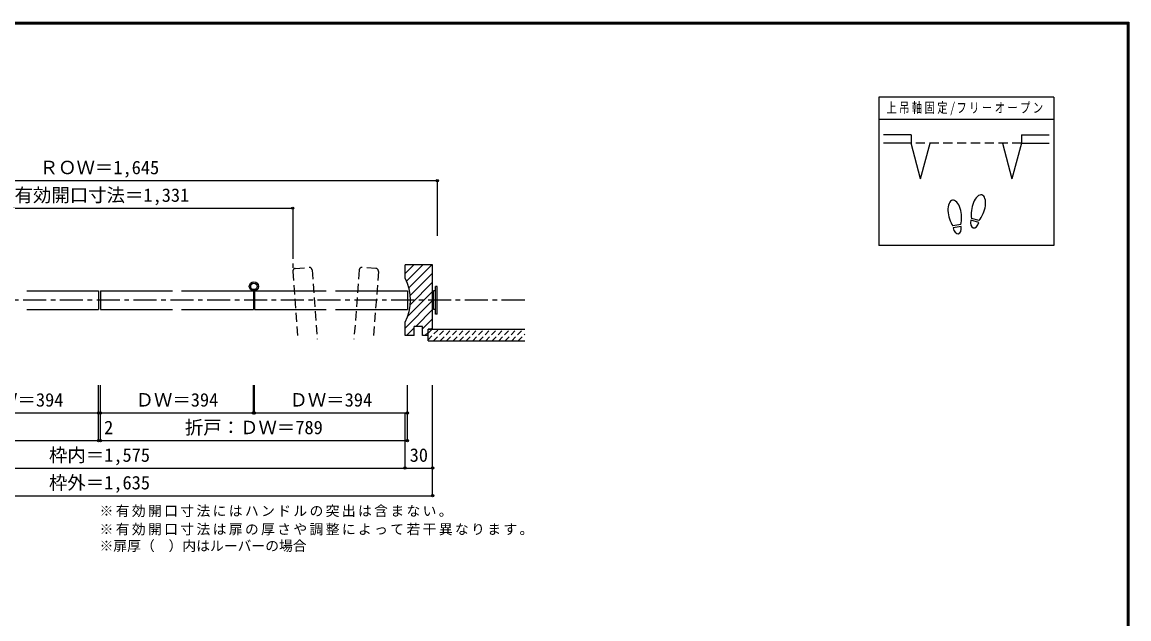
# Model space of a CAD drawing. Units: millimetres, scale not verified. Extents: x -973 to 977, y -701 to 696.
# Drawn here: x -226 to 977, y 47 to 696 of the extents above; entities that cross this region are included whole.
import ezdxf
from ezdxf.enums import TextEntityAlignment as Align

# ---------------------------------------------------------------- set-up
doc = ezdxf.new("R2010")
doc.units = ezdxf.units.MM
doc.header["$LTSCALE"] = 5
doc.header["$PDMODE"] = 32
doc.header["$PDSIZE"] = 2.5
for name, pattern in [('CHAIN1', [8, 5, -1, 1, -1]), ('DASHED1', [1.8, 1.2, -0.6]), ('DASHED2', [3, 2, -1])]:
    doc.linetypes.add(name, pattern=pattern)
for name, color, linetype in [('0-1_通り芯', 4, 'CHAIN1'), ('0-3_仕上げ', 7, 'Continuous'), ('0-4_枠', 3, 'Continuous'), ('0-6_扉', 6, 'Continuous'), ('0-7_金物', 7, 'Continuous'), ('0-8_戸当り', 3, 'Continuous'), ('0-A_文字', 7, 'Continuous'), ('0-B_寸法', 7, 'Continuous'), ('0-C_ハッチ', 4, 'Continuous'), ('F-1_枠', 6, 'Continuous')]:
    doc.layers.add(name, color=color, linetype=linetype)
doc.styles.add('ＭＳ ゴシック', font='')
doc.styles.get('ＭＳ ゴシック').set_extended_font_data('MS Gothic')

msp = doc.modelspace()

# ---------------------------------------------------------------- linework, layer by layer
at = {"layer": '0-1_通り芯'}
for p, q in [((68.052, 463.658), (68.052, 424.921)), ((320.052, 393.658), (-603.948, 393.658))]:
    msp.add_line(p, q, dxfattribs=at)
at = {"layer": '0-3_仕上げ', "color": 2}
for p, q in [((215.052, 349.658), (215.052, 362.158)), ((215.052, 362.158), (320.052, 362.158)), ((215.052, 349.658), (320.052, 349.658))]:
    msp.add_line(p, q, dxfattribs=at)
at = {"layer": '0-4_枠'}
for p, q in [((190.052, 417.658), (190.052, 432.158)), ((220.052, 432.158), (190.052, 432.158)), ((220.052, 362.158), (220.052, 432.158)), ((209.052, 365.158), (200.052, 365.158)), ((200.052, 355.158), (200.052, 365.158)), ((209.052, 355.158), (209.052, 365.158)), ((220.052, 362.158), (215.052, 362.158)), ((215.052, 355.158), (215.052, 362.158)), ((215.052, 355.158), (209.052, 355.158))]:
    msp.add_line(p, q, dxfattribs=at)
msp.add_lwpolyline([(200.052, 355.158), (197.483, 355.158), (190.052, 355.158), (190.052, 369.658)], dxfattribs=at)
msp.add_arc((145.052, 393.658), 51, 331.92751, 28.07249, dxfattribs=at)
at = {"layer": '0-6_扉', "color": 2, "linetype": 'DASHED2'}
for p, q in [((68.052, 424.921), (73.658, 351.158)), ((70.816, 428.14), (85.773, 429.277)), ((88.991, 426.513), (94.718, 351.158)), ((140.213, 426.513), (134.486, 351.158)), ((158.389, 428.14), (143.432, 429.277)), ((161.153, 424.921), (155.547, 351.158))]:
    msp.add_line(p, q, dxfattribs=at)
at = {"layer": '0-6_扉'}
for p, q in [((-221.073, 403.658), (-142.948, 403.658)), ((-142.948, 403.658), (-142.948, 383.658)), ((-140.948, 403.658), (-62.823, 403.658)), ((-140.948, 403.658), (-140.948, 383.658)), ((-52.823, 403.658), (25.302, 403.658)), ((25.302, 403.658), (25.302, 383.658)), ((26.302, 403.658), (104.427, 403.658)), ((26.302, 403.658), (26.302, 383.658)), ((114.427, 403.658), (192.552, 403.658)), ((192.552, 403.658), (192.552, 383.658)), ((-221.073, 383.658), (-142.948, 383.658)), ((-140.948, 383.658), (-62.823, 383.658)), ((-52.823, 383.658), (25.302, 383.658)), ((26.302, 383.658), (104.427, 383.658)), ((114.427, 383.658), (192.552, 383.658))]:
    msp.add_line(p, q, dxfattribs=at)
at = {"layer": '0-6_扉', "color": 2, "linetype": 'DASHED2'}
for centre, start, end in [((71.043, 425.149), 94.34602, 184.34602), ((86, 426.285), 4.34602, 94.34602), ((143.205, 426.285), 85.65398, 175.65398), ((158.161, 425.149), 355.65398, 85.65398)]:
    msp.add_arc(centre, 3, start, end, dxfattribs=at)
at = {"layer": '0-7_金物'}
for p, q in [((221.052, 402.658), (220.052, 402.658)), ((223.052, 403.657), (221.052, 403.657)), ((221.052, 383.658), (221.052, 403.657)), ((223.052, 378.658), (223.052, 408.658)), ((225.052, 408.658), (223.052, 408.658)), ((225.052, 378.658), (225.052, 408.658)), ((221.052, 384.658), (220.052, 384.658)), ((223.052, 383.658), (221.052, 383.658)), ((225.052, 378.658), (223.052, 378.658))]:
    msp.add_line(p, q, dxfattribs=at)
for radius in [5, 3.5]:
    msp.add_circle((25.802, 408.658), radius, dxfattribs=at)
at = {"layer": '0-8_戸当り', "color": 2}
for p, q in [((739.986, 573.251), (709.986, 573.251)), ((739.986, 573.251), (739.986, 564.251)), ((859.986, 573.251), (859.986, 564.251)), ((859.986, 573.251), (889.986, 573.251)), ((739.986, 564.251), (709.986, 564.251)), ((750.339, 525.614), (739.986, 564.251)), ((750.339, 525.614), (760.692, 564.251)), ((839.281, 564.251), (849.634, 525.614)), ((859.986, 564.251), (849.634, 525.614)), ((859.986, 564.251), (889.986, 564.251))]:
    msp.add_line(p, q, dxfattribs=at)
at = {"layer": '0-8_戸当り', "color": 7, "linetype": 'DASHED2'}
msp.add_line((859.986, 564.251), (739.986, 564.251), dxfattribs=at)
at = {"layer": '0-8_戸当り'}
for p, q in [((814.022, 480.235), (805.542, 482.507)), ((794.011, 475.878), (785.365, 474.353)), ((794.376, 473.81), (785.73, 472.285)), ((813.479, 478.206), (804.998, 480.478))]:
    msp.add_line(p, q, dxfattribs=at)
for centre, major_axis, ratio, start_param, end_param in [((813.267, 494.378), (3.644, 13.601), 0.5, 4.34059143, 8.22577918), ((787.35, 488.377), (-2.445, 13.867), 0.5, 4.34059143, 8.22577918), ((787.42, 487.981), (-2.963, 16.802), 0.4, 1.85063327, 2.44287679), ((787.42, 487.981), (-2.963, 16.802), 0.4, 3.84030852, 4.43255203), ((813.163, 493.989), (4.416, 16.48), 0.4, 1.85063327, 2.44287679), ((813.163, 493.989), (4.416, 16.48), 0.4, 3.84030852, 4.43255203), ((790.053, 473.047), (-1.27, 7.205), 0.6, 1.57079633, 4.71238898), ((809.238, 479.342), (1.894, 7.067), 0.6, 1.57079633, 4.71238898)]:
    msp.add_ellipse(centre, major_axis=major_axis, ratio=ratio, start_param=start_param, end_param=end_param, dxfattribs=at)
at = {"layer": '0-A_文字', "color": 3}
for p, q in [((704.986, 614.167), (704.986, 453.167)), ((894.986, 614.167), (704.986, 614.167)), ((894.986, 590.167), (704.986, 590.167))]:
    msp.add_line(p, q, dxfattribs=at)
msp.add_lwpolyline([(894.986, 614.167), (894.986, 453.167), (704.986, 453.167)], dxfattribs=at)
at = {"layer": '0-B_寸法', "color": 4}
for p, q in [((-508.948, 523.658), (225.052, 523.658)), ((225.052, 523.658), (225.052, 463.658)), ((-351.948, 493.658), (68.052, 493.658)), ((68.052, 493.658), (68.052, 463.658)), ((-142.948, 241.158), (-142.948, 301.158)), ((-140.948, 241.158), (-140.948, 301.158)), ((25.302, 271.158), (25.302, 301.158)), ((26.302, 271.158), (26.302, 301.158)), ((192.552, 241.158), (192.552, 301.158)), ((220.052, 211.158), (220.052, 301.158)), ((-309.198, 271.158), (-142.948, 271.158)), ((-140.948, 271.158), (25.302, 271.158)), ((26.302, 271.158), (192.552, 271.158)), ((190.052, 211.158), (190.052, 271.158)), ((-476.448, 241.158), (-142.948, 241.158)), ((-142.948, 241.158), (-140.948, 241.158)), ((-140.948, 241.158), (192.552, 241.158)), ((-473.948, 211.158), (190.052, 211.158)), ((190.052, 211.158), (220.052, 211.158)), ((220.052, 181.158), (220.052, 211.158)), ((-503.948, 181.158), (220.052, 181.158))]:
    msp.add_line(p, q, dxfattribs=at)
at = {"layer": '0-B_寸法'}
for p in [(225.052, 523.658), (68.052, 493.658), (-142.948, 271.158), (-140.948, 271.158), (25.302, 271.158), (26.302, 271.158), (192.552, 271.158), (-142.948, 241.158), (-140.948, 241.158), (192.552, 241.158), (190.052, 211.158), (220.052, 211.158), (220.052, 181.158)]:
    msp.add_point(p, dxfattribs=at)
at = {"layer": '0-C_ハッチ'}
for p, q in [((190.052, 422.749), (199.46, 432.158)), ((191.63, 414.428), (209.36, 432.158)), ((194.238, 407.137), (219.259, 432.158)), ((195.793, 398.791), (220.052, 423.05)), ((195.832, 388.932), (220.052, 413.151)), ((192.954, 376.154), (220.052, 403.251)), ((190.052, 363.352), (220.052, 393.352)), ((201.757, 365.158), (220.052, 383.452)), ((209.052, 362.553), (220.052, 373.553)), ((191.757, 355.158), (200.052, 363.452)), ((218.556, 362.158), (220.052, 363.653)), ((211.556, 355.158), (215.052, 358.653))]:
    msp.add_line(p, q, dxfattribs=at)
at = {"layer": '0-C_ハッチ', "linetype": 'DASHED1'}
for p, q in [((215.052, 350.656), (226.553, 362.158)), ((215.052, 357.727), (219.482, 362.158)), ((221.125, 349.658), (233.625, 362.158)), ((228.196, 349.658), (240.696, 362.158)), ((235.267, 349.658), (247.767, 362.158)), ((242.338, 349.658), (254.838, 362.158)), ((249.409, 349.658), (261.909, 362.158)), ((256.48, 349.658), (268.98, 362.158)), ((263.551, 349.658), (276.051, 362.158)), ((270.622, 349.658), (283.122, 362.158)), ((277.693, 349.658), (290.193, 362.158)), ((284.764, 349.658), (297.264, 362.158)), ((291.835, 349.658), (304.335, 362.158)), ((298.906, 349.658), (311.406, 362.158)), ((305.977, 349.658), (318.477, 362.158)), ((313.048, 349.658), (320.052, 356.661))]:
    msp.add_line(p, q, dxfattribs=at)
at = {"layer": 'F-1_枠'}
for p, q in [((-973.347, 695.833), (976.653, 695.833)), ((-973.347, 695), (976.653, 695)), ((-973.347, 694.167), (976.653, 694.167)), ((974.986, 695.833), (974.986, -700.833)), ((975.82, 695.833), (975.82, -700.833)), ((976.653, 695.833), (976.653, -700.833))]:
    msp.add_line(p, q, dxfattribs=at)

# ---------------------------------------------------------------- texts
at = {"layer": '0-A_文字', "style": 'ＭＳ ゴシック'}
msp.add_text('※扉厚（\u3000）内はルーバーの場合', height=11, dxfattribs=at).set_placement((-141.948, 117.939), align=Align.BOTTOM_LEFT)
at = {"layer": '0-A_文字', "char_height": 11, "attachment_point": 7, "style": 'ＭＳ ゴシック'}
for s, insert in [('\\T1.23;\\W0.75;上吊軸固定/フリーオープン', (713.111, 594.667)), ('\\T1.17;※有効開口寸法にはハンドルの突出は含まない。', (-141.948, 157.939)), ('\\T1.17;※有効開口寸法は扉の厚さや調整によって若干異なります。', (-141.948, 137.939))]:
    msp.add_mtext(s, dxfattribs=dict(at, insert=insert))
at = {"layer": '0-B_寸法', "style": 'ＭＳ ゴシック'}
for s, p in [('ＲＯＷ＝1,645', (-206.948, 526.158)), ('有効開口寸法＝1,331', (-234.299, 496.158)), ('ＤＷ＝394', (-271.073, 273.658)), ('ＤＷ＝394', (-102.823, 273.658)), ('ＤＷ＝394', (64.427, 273.658)), ('折戸：ＤＷ＝789', (-49.198, 243.658)), ('2', (-136.948, 243.658)), ('枠内＝1,575', (-196.948, 213.658)), ('30', (195.052, 213.658)), ('枠外＝1,635', (-196.948, 183.658))]:
    msp.add_text(s, height=14.66, dxfattribs=at).set_placement(p, align=Align.BOTTOM_LEFT)

doc.saveas('drawing.dxf')
